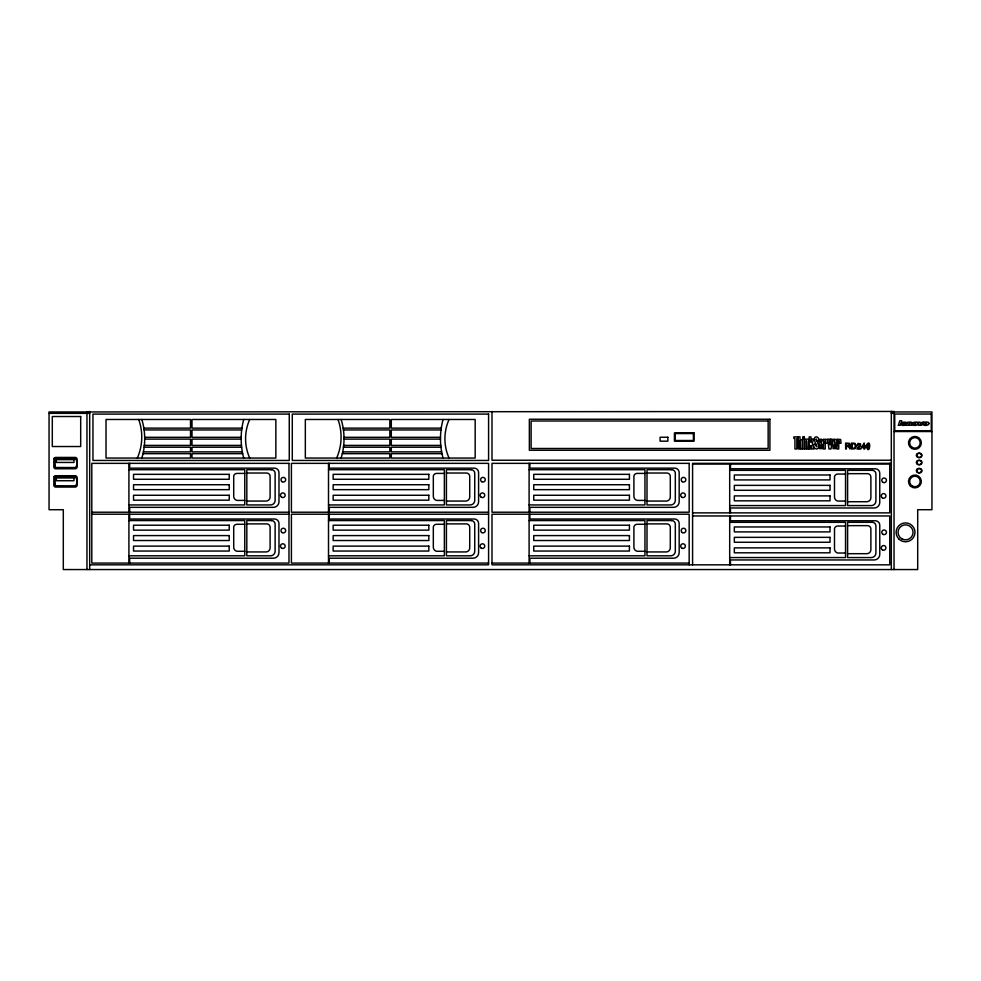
<?xml version="1.0" encoding="UTF-8"?>
<svg xmlns="http://www.w3.org/2000/svg" width="981" height="981" viewBox="0 0 981 981"><rect width="100%" height="100%" fill="white"/><g stroke="black" fill="none" stroke-linecap="round" stroke-linejoin="round"><path stroke-width="1.47" d="M243.717 419.476C240.308 432.032 240.308 445.497 243.717 458.053M443.032 419.476C439.623 432.032 439.623 445.497 443.032 458.053M141.816 458.053C145.666 445.57 145.666 431.959 141.816 419.476M341.13 458.053C344.993 445.57 344.993 431.959 341.13 419.476M898.375 425.264L899.785 420.775L901.772 420.775L900.399 425.264L898.375 425.386M906.432 423.62L902.998 424.368L904.175 424.761A2.992 2.992 0 0 0 905.892 424.209L905.512 425.104A3.998 3.998 0 0 1 904.041 425.386L902.655 425.386A1.337 1.337 0 0 1 902.079 425.251L901.159 423.964A2.134 2.134 0 0 1 901.956 422.799A3.25 3.25 0 0 1 903.869 422.161L905.193 422.161A1.57 1.57 0 0 1 906.603 423.032L906.603 423.424M89.688 411.959L49.05 411.959L49.05 509.715L63.299 509.715L63.299 569.556L917.701 569.556L917.701 509.715L931.95 509.715L931.95 411.959L891.312 411.959M49.05 413.344L89.688 413.344M891.312 413.344L894.034 413.344M143.839 428.133L190.51 428.133L190.51 419.476L106.022 419.476L106.022 458.053L190.51 458.053L190.51 453.676L142.981 453.676M241.927 428.133L191.994 428.133L191.994 419.476L275.857 419.476L275.857 458.053L191.994 458.053L191.994 453.676L242.687 453.676M343.154 428.133L389.825 428.133L389.825 419.476L305.336 419.476L305.336 458.053L389.825 458.053L389.825 453.676L342.295 453.676M441.242 428.133L391.309 428.133L391.309 419.476L475.172 419.476L475.172 458.053L391.309 458.053L391.309 453.676L442.002 453.676M144.109 429.948L190.51 429.948L190.51 437.305L144.685 437.305M241.694 429.948L191.994 429.948L191.994 437.305L241.179 437.305M343.424 429.948L389.825 429.948L389.825 437.305L344 437.305M441.009 429.948L391.309 429.948L391.309 437.305L440.494 437.305M894.034 431.53L931.95 431.53M144.722 439.12L190.51 439.12L190.51 445.399L144.158 445.399M241.142 439.12L191.994 439.12L191.994 445.399L241.449 445.399M344.037 439.12L389.825 439.12L389.825 445.399L343.473 445.399M440.457 439.12L391.309 439.12L391.309 445.399L440.763 445.399M143.999 447.213L190.51 447.213L190.51 451.873L143.398 451.873M241.645 447.213L191.994 447.213L191.994 451.873L242.319 451.873M343.313 447.213L389.825 447.213L389.825 451.873L342.712 451.873M440.96 447.213L391.309 447.213L391.309 451.873L441.634 451.873M891.312 460.224L491.996 460.224L491.996 411.444M891.312 463.351L692.586 463.351L692.586 564.835M692.586 464.001L891.312 464.001M128.916 469.703L244.772 469.703L244.772 504.945L128.916 504.945M328.512 469.703L444.368 469.703L444.368 504.945L328.512 504.945M529.102 469.703L644.958 469.703L644.958 504.945L529.102 504.945M729.692 470.34L845.548 470.34L845.548 505.583L729.692 505.583M246.82 473.026L266.709 473.026A3.397 3.397 0 0 1 270.106 476.423L270.106 497.036A4.034 4.034 0 0 1 266.072 501.07L246.82 501.07M446.416 473.026L466.306 473.026A3.397 3.397 0 0 1 469.715 476.423L469.715 497.036A4.034 4.034 0 0 1 465.668 501.07L446.416 501.07M647.006 473.026L666.896 473.026A3.397 3.397 0 0 1 670.293 476.423L670.293 497.036A4.034 4.034 0 0 1 666.258 501.07L647.006 501.07M244.772 473.406L236.997 473.406A3.384 3.384 0 0 0 233.711 475.957L233.711 496.251A4.169 4.169 0 0 0 236.997 500.408L244.772 500.408M444.368 473.406L436.606 473.406A3.384 3.384 0 0 0 433.32 475.957L433.32 496.251A4.169 4.169 0 0 0 436.606 500.408L444.368 500.408M644.958 473.406L637.196 473.406A3.384 3.384 0 0 0 633.91 475.957L633.91 496.251A4.169 4.169 0 0 0 637.196 500.408L644.958 500.408M847.596 473.664L867.486 473.664A3.397 3.397 0 0 1 870.883 477.073L870.883 497.686A4.034 4.034 0 0 1 866.848 501.72L847.596 501.72M845.548 474.056L837.786 474.056A3.384 3.384 0 0 0 834.5 476.607L834.5 496.889A4.169 4.169 0 0 0 837.786 501.058L845.548 501.058M91.797 512.217L288.978 512.217M488.587 512.217L291.406 512.217L291.406 463.351L488.587 463.351L488.587 564.835L89.688 564.835M692.586 512.867L889.755 512.867L889.755 463.351M91.797 514.216L288.978 514.216M488.587 514.216L291.406 514.216L291.406 563.082L488.587 563.082M692.586 515.969L889.755 515.969L889.755 564.835L491.996 564.835L491.996 514.216L689.165 514.216L689.165 564.835M128.916 520.568L244.772 520.568L244.772 555.81L128.916 555.81M328.512 520.568L444.368 520.568L444.368 555.81L328.512 555.81M529.102 520.568L644.958 520.568L644.958 555.81L529.102 555.81M729.692 522.321L845.548 522.321L845.548 557.564L729.692 557.564M246.82 523.891L266.709 523.891A3.397 3.397 0 0 1 270.106 527.288L270.106 547.901A4.034 4.034 0 0 1 266.072 551.935L246.82 551.935M446.416 523.891L466.306 523.891A3.397 3.397 0 0 1 469.715 527.288L469.715 547.901A4.034 4.034 0 0 1 465.668 551.935L446.416 551.935M647.006 523.891L666.896 523.891A3.397 3.397 0 0 1 670.293 527.288L670.293 547.901A4.034 4.034 0 0 1 666.258 551.935L647.006 551.935M244.772 524.271L236.997 524.271A3.384 3.384 0 0 0 233.711 526.822L233.711 547.116A4.169 4.169 0 0 0 236.997 551.273L244.772 551.273M444.368 524.271L436.606 524.271A3.384 3.384 0 0 0 433.32 526.822L433.32 547.116A4.169 4.169 0 0 0 436.606 551.273L444.368 551.273M644.958 524.271L637.196 524.271A3.384 3.384 0 0 0 633.91 526.822L633.91 547.116A4.169 4.169 0 0 0 637.196 551.273L644.958 551.273M847.596 525.644L867.486 525.644A3.397 3.397 0 0 1 870.883 529.041L870.883 549.654A4.034 4.034 0 0 1 866.848 553.689L847.596 553.689M845.548 526.024L837.786 526.024A3.384 3.384 0 0 0 834.5 528.575L834.5 548.87A4.169 4.169 0 0 0 837.786 553.026L845.548 553.026M491.996 563.082L689.165 563.082M894.034 569.556L894.034 411.444L86.966 411.959M891.312 411.444L891.312 569.556M730.453 464.001L730.453 468.783L875.31 468.783A4.451 4.451 0 0 1 879.761 473.247L879.761 502.431A5.555 5.555 0 0 1 874.218 507.986L730.453 507.986L730.453 512.867M730.453 515.969L730.453 520.764L875.31 520.764A4.451 4.451 0 0 1 879.761 525.215L879.761 554.412A5.555 5.555 0 0 1 874.218 559.955L730.453 559.955L730.453 564.835M729.692 464.001L729.692 512.867M729.692 515.969L729.692 564.835M529.863 463.351L529.863 468.145L674.72 468.145A4.451 4.451 0 0 1 679.171 472.597L679.171 501.794A5.555 5.555 0 0 1 673.628 507.336L529.863 507.336L529.863 512.217M529.863 514.216L529.863 519.01L674.72 519.01A4.451 4.451 0 0 1 679.171 523.462L679.171 552.659A5.555 5.555 0 0 1 673.628 558.201L529.863 558.201L529.863 563.082M529.102 463.351L529.102 512.217M529.102 514.216L529.102 563.082M329.273 463.351L329.273 468.145L474.13 468.145A4.451 4.451 0 0 1 478.593 472.597L478.593 501.794A5.555 5.555 0 0 1 473.038 507.336L329.273 507.336L329.273 512.217M329.273 514.216L329.273 519.01L474.13 519.01A4.451 4.451 0 0 1 478.593 523.462L478.593 552.659A5.555 5.555 0 0 1 473.038 558.201L329.273 558.201L329.273 563.082M328.512 463.351L328.512 512.217M328.512 514.216L328.512 563.082M129.664 463.351L129.664 468.145L274.533 468.145A4.451 4.451 0 0 1 278.984 472.597L278.984 501.794A5.555 5.555 0 0 1 273.429 507.336L129.664 507.336L129.664 512.217M129.664 514.216L129.664 519.01L274.533 519.01A4.451 4.451 0 0 1 278.984 523.462L278.984 552.659A5.555 5.555 0 0 1 273.429 558.201L129.664 558.201L129.664 563.082M128.916 463.351L128.916 512.217M128.916 514.216L128.916 563.082M89.688 411.444L89.688 569.556M86.966 413.344L86.966 569.556M912.551 423.387A1.251 1.251 0 0 0 912.281 424.074L912.673 424.957A4.598 4.598 0 0 0 913.985 425.386L915.347 425.386A3.47 3.47 0 0 0 917.137 424.883A2.134 2.134 0 0 0 918.106 423.547L918.106 423.13A1.41 1.41 0 0 0 917.48 422.419A2.305 2.305 0 0 0 916.364 422.137L915.04 422.137A3.213 3.213 0 0 0 912.575 423.4M449.053 458.053A46.965 46.965 0 0 1 449.053 419.476M338.016 419.476A51.993 51.993 0 0 1 336.642 458.053M249.726 458.053A46.965 46.965 0 0 1 249.726 419.476M138.701 419.476A51.993 51.993 0 0 1 137.328 458.053M849.338 447.52C850.294 451.346 850.331 446.588 849.607 445.877A1.337 1.337 0 0 0 850.159 445.031L849.509 443.302L845.634 443.056L845.634 449.028L846.395 449.028L846.395 446.453L848.688 446.49L849.338 447.52M914.353 424.295C917.112 425.815 915.126 419.966 914.353 424.233M925.181 424.295C927.768 425.987 926.211 419.794 925.193 424.233M912.318 422.897L911.594 425.276L909.546 425.276L910.245 423.044L909.228 422.737L908.381 425.3L906.358 425.3L907.278 422.37A7.48 7.48 0 0 1 909.142 422.137L910.675 422.137A3.004 3.004 0 0 1 912.06 422.468L912.318 422.897M866.186 445.472C869.411 458.532 872.084 435.871 866.186 445.472M869.203 446.208C866.689 454.093 866.861 438.458 869.203 446.208M54.924 459.341L55.341 467.483L75.157 467.545C77.683 466.895 77.303 459.697 75.292 458.667L55.61 458.667L54.924 459.341M54.924 477.624L55.341 485.767L75.157 485.828C77.695 485.203 77.229 477.919 75.292 476.962L55.61 476.962L54.924 477.624M818.608 446.674C818.473 451.358 811.618 448.109 814.267 444.135L815.996 444.135C818.093 451.701 814.414 440.849 814.304 438.568C815.113 434.828 820.398 437.71 818.448 441.009L816.719 441.009C814.757 434.644 818.62 444.798 818.608 446.674M819.025 440.69L819.503 448.587L822.532 448.611L823.034 445.141L821.318 445.141L821.023 447.606L820.729 444.822L823.034 444.822C825.659 441.671 820.643 436.484 819.025 440.69M832.562 440.69L833.041 448.587L836.07 448.611L836.572 445.141L834.856 445.141L834.561 447.606L834.267 444.822L836.572 444.822C839.196 441.671 834.181 436.484 832.562 440.69M856.241 446.036L854.978 448.746L851.508 449.028L851.508 443.056L854.966 443.326L856.241 446.036M855.481 446.048L854.819 447.986L852.268 448.354L852.268 443.731L854.709 444.013L855.481 446.048M916.413 455.025C915.935 457.735 920.362 458.618 921.539 456.533A2.342 2.342 0 0 0 921.711 454.608C920.963 452.388 916.806 452.646 916.413 455.025M916.671 455.074C916.229 457.637 920.718 458.311 921.466 456.079A2.072 2.072 0 0 0 921.466 454.694C920.803 452.719 917.027 452.952 916.671 455.074M916.413 462.174C915.935 464.884 920.362 465.754 921.539 463.67A2.342 2.342 0 0 0 921.711 461.757C920.963 459.525 916.806 459.782 916.413 462.174M916.671 462.21C916.229 464.773 920.718 465.46 921.466 463.228A2.072 2.072 0 0 0 921.466 461.843C920.803 459.856 917.027 460.089 916.671 462.21M916.413 470.316C915.935 473.026 920.362 473.897 921.539 471.812A2.342 2.342 0 0 0 921.711 469.899C920.963 467.667 916.806 467.937 916.413 470.316M916.671 470.365C916.229 472.928 920.718 473.602 921.466 471.37A2.072 2.072 0 0 0 921.466 469.985C920.803 468.011 917.027 468.231 916.671 470.365M830.6 439.181L830.024 444.969L829.423 439.181L827.682 439.181L828.957 448.979L831.042 448.979L832.305 439.181L830.6 439.181M849.411 444.761L848.675 445.742L846.395 445.791L846.395 443.731L848.749 443.792L849.411 444.761M857.885 444.749L857.1 445.239L858.056 443.412L860.533 443.878L860.57 445.901L857.774 448.317L860.828 448.317L860.828 449.028L856.965 449.028L857.431 447.434L860.092 445.276L859.344 443.903L857.885 444.749M820.803 440.751L821.318 443.351L820.803 440.751M834.341 440.751L834.856 443.351L834.341 440.751M800.067 440.739L799.993 448.979L798.264 448.979L798.264 436.876L799.993 436.876L799.993 439.476L802.213 439.917L802.299 448.979L800.57 448.979L800.067 440.739M825.266 440.776L825.193 448.979L823.464 448.979L823.464 439.181L827.142 439.5L827.51 443.24L825.781 443.24L825.266 440.776M838.804 440.776L838.73 448.979L837.001 448.979L837.001 439.181L840.68 439.5L841.048 443.24L839.319 443.24L838.804 440.776M903.317 423.203L903.109 424.111L904.874 423.069L903.317 423.203M806.541 440.776L806.468 448.979L804.739 448.979L804.739 439.181L807.535 439.108A1.263 1.263 0 0 1 808.687 439.905L808.785 448.979L807.069 448.979L806.541 440.776M928.946 423.547L928.909 423.682A2.134 2.134 0 0 1 927.977 424.883A3.47 3.47 0 0 1 926.174 425.386L924.825 425.386A4.598 4.598 0 0 1 923.513 424.957L923.109 424.074A1.251 1.251 0 0 1 923.391 423.387A3.213 3.213 0 0 1 925.88 422.112L927.204 422.137A2.305 2.305 0 0 1 928.308 422.419A1.41 1.41 0 0 1 928.909 423.056L928.946 423.547M811.778 439.181L810.907 442.308L810.907 436.876L809.178 436.876L809.178 448.979L810.907 448.979L810.907 445.435L811.949 448.979L813.985 448.979L812.317 443.461L813.568 439.181L811.778 439.181M54.188 458.225L54.053 458.434A2.195 2.195 0 0 0 53.82 459.439L53.82 466.772A2.195 2.195 0 0 0 54.053 467.778L54.924 468.624A1.631 1.631 0 0 0 55.61 468.771L75.329 468.771A1.631 1.631 0 0 0 76.015 468.624L76.886 467.778A2.195 2.195 0 0 0 77.131 466.772L77.131 459.439A2.195 2.195 0 0 0 76.886 458.434L76.015 457.587A1.631 1.631 0 0 0 75.329 457.428L55.61 457.428A1.631 1.631 0 0 0 54.924 457.587L54.188 458.225M54.188 476.508L54.053 476.729A2.195 2.195 0 0 0 53.82 477.735L53.82 485.055A2.195 2.195 0 0 0 54.053 486.061L54.924 486.907A1.631 1.631 0 0 0 55.61 487.067L75.329 487.067A1.631 1.631 0 0 0 76.015 486.907L76.886 486.061A2.195 2.195 0 0 0 77.131 485.055L77.131 477.735A2.195 2.195 0 0 0 76.886 476.729L76.015 475.871A1.631 1.631 0 0 0 75.329 475.724L55.61 475.724A1.631 1.631 0 0 0 54.924 475.871L54.188 476.508M863.918 444.454L862.103 446.993L863.918 446.993L863.918 444.454M864.102 443.228L861.477 447.63L863.918 447.63L863.918 449.028L864.641 449.028L865.5 446.993L864.641 446.993L864.102 443.228M923.894 422.21L921.662 425.276L918.621 425.276L918.216 422.222L920.08 422.222L920.362 424.319L921.968 422.21L923.894 422.21M289.26 414.092L92.962 414.092L92.962 460.445L289.26 460.445L289.26 414.092M488.587 414.092L292.289 414.092L292.289 460.445L488.587 460.445L488.587 414.092M931.263 414.031L894.733 414.031L894.733 430.843L931.263 430.843L931.263 414.031M80.687 416.52L52.3 416.52L52.3 446.527L80.687 446.527L80.687 416.52M769.913 419.243L529.36 419.243L529.36 450.254L769.913 450.254L769.913 419.243M768.148 421.008L531.126 421.008L531.126 448.489L768.148 448.489L768.148 421.008M694.045 432.915L674.425 432.915L674.425 441.156L694.045 441.156L694.045 432.915M693.395 433.565L675.075 433.565L675.075 440.506L693.395 440.506L693.395 433.565M797.909 436.876L793.874 436.876L793.874 438.458L794.941 438.458L794.941 448.979L796.842 448.979L796.842 438.458L797.909 438.458L797.909 436.876M804.383 436.876L802.666 436.876L802.666 438.642L804.383 438.642L804.383 436.876M667.853 437.244L660.09 437.244L660.09 441.156L667.853 441.156L667.853 437.244M804.383 439.181L802.666 439.181L802.666 448.979L804.383 448.979L804.383 439.181M73.992 459.648L56.371 459.648L56.371 462.443L73.992 462.443L73.992 459.648M288.978 463.351L91.797 463.351L91.797 563.082L288.978 563.082L288.978 463.351M689.165 463.351L491.996 463.351L491.996 512.217L689.165 512.217L689.165 463.351M271.529 469.703L246.82 469.703L246.82 504.945L270.56 504.945A4.562 4.562 0 0 0 275.121 500.384L275.121 473.296A3.593 3.593 0 0 0 271.529 469.703M471.138 469.703L446.416 469.703L446.416 504.945L470.169 504.945A4.562 4.562 0 0 0 474.73 500.384L474.73 473.296A3.593 3.593 0 0 0 471.138 469.703M671.727 469.703L647.006 469.703L647.006 504.945L670.759 504.945A4.562 4.562 0 0 0 675.32 500.384L675.32 473.296A3.593 3.593 0 0 0 671.727 469.703M872.305 470.34L847.596 470.34L847.596 505.583L871.349 505.583A4.562 4.562 0 0 0 875.91 501.021L875.91 473.946A3.593 3.593 0 0 0 872.305 470.34M229.235 474.338L133.539 474.338L133.539 479.28L229.235 479.28L229.235 474.338M428.832 474.338L333.148 474.338L333.148 479.28L428.832 479.28L428.832 474.338M629.422 474.338L533.738 474.338L533.738 479.28L629.422 479.28L629.422 474.338M830.012 474.988L734.328 474.988L734.328 479.917L830.012 479.917L830.012 474.988M73.992 477.943L56.371 477.943L56.371 480.727L73.992 480.727L73.992 477.943M229.235 484.724L133.539 484.724L133.539 489.654L229.235 489.654L229.235 484.724M428.832 484.724L333.148 484.724L333.148 489.654L428.832 489.654L428.832 484.724M629.422 484.724L533.738 484.724L533.738 489.654L629.422 489.654L629.422 484.724M830.012 485.362L734.328 485.362L734.328 490.304L830.012 490.304L830.012 485.362M229.235 495.258L133.539 495.258L133.539 500.187L229.235 500.187L229.235 495.258M428.832 495.258L333.148 495.258L333.148 500.187L428.832 500.187L428.832 495.258M629.422 495.258L533.738 495.258L533.738 500.187L629.422 500.187L629.422 495.258M830.012 495.895L734.328 495.895L734.328 500.837L830.012 500.837L830.012 495.895M271.529 520.568L246.82 520.568L246.82 555.81L270.56 555.81A4.562 4.562 0 0 0 275.121 551.248L275.121 524.161A3.593 3.593 0 0 0 271.529 520.568M471.138 520.568L446.416 520.568L446.416 555.81L470.169 555.81A4.562 4.562 0 0 0 474.73 551.248L474.73 524.161A3.593 3.593 0 0 0 471.138 520.568M671.727 520.568L647.006 520.568L647.006 555.81L670.759 555.81A4.562 4.562 0 0 0 675.32 551.248L675.32 524.161A3.593 3.593 0 0 0 671.727 520.568M872.305 522.321L847.596 522.321L847.596 557.564L871.349 557.564A4.562 4.562 0 0 0 875.91 553.002L875.91 525.914A3.593 3.593 0 0 0 872.305 522.321M229.235 525.215L133.539 525.215L133.539 530.145L229.235 530.145L229.235 525.215M428.832 525.215L333.148 525.215L333.148 530.145L428.832 530.145L428.832 525.215M629.422 525.215L533.738 525.215L533.738 530.145L629.422 530.145L629.422 525.215M830.012 526.956L734.328 526.956L734.328 531.898L830.012 531.898L830.012 526.956M229.235 535.589L133.539 535.589L133.539 540.519L229.235 540.519L229.235 535.589M428.832 535.589L333.148 535.589L333.148 540.519L428.832 540.519L428.832 535.589M629.422 535.589L533.738 535.589L533.738 540.519L629.422 540.519L629.422 535.589M830.012 537.343L734.328 537.343L734.328 542.272L830.012 542.272L830.012 537.343M229.235 546.123L133.539 546.123L133.539 551.052L229.235 551.052L229.235 546.123M428.832 546.123L333.148 546.123L333.148 551.052L428.832 551.052L428.832 546.123M629.422 546.123L533.738 546.123L533.738 551.052L629.422 551.052L629.422 546.123M830.012 547.876L734.328 547.876L734.328 552.806L830.012 552.806L830.012 547.876M481.266 497.281A2.33 2.33 0 0 0 484.761 495.258A2.33 2.33 0 0 0 481.266 493.235A2.33 2.33 0 0 0 481.266 497.281M481.769 481.72A2.33 2.33 0 0 0 485.264 479.697A2.33 2.33 0 0 0 481.769 477.686A2.33 2.33 0 0 0 481.769 481.72M481.266 548.146A2.33 2.33 0 0 0 484.761 546.123A2.33 2.33 0 0 0 481.266 544.099A2.33 2.33 0 0 0 481.266 548.146M481.769 532.585A2.33 2.33 0 0 0 485.264 530.574A2.33 2.33 0 0 0 481.769 528.551A2.33 2.33 0 0 0 481.769 532.585M898.878 539.01A9.43 9.43 0 0 0 914.66 534.78A9.43 9.43 0 0 0 903.109 523.229A9.43 9.43 0 0 0 898.878 539.01M901.797 538.839A7.517 7.517 0 0 0 913.066 532.34A7.517 7.517 0 0 0 901.797 525.828A7.517 7.517 0 0 0 901.797 538.839M882.446 549.9A2.33 2.33 0 0 0 885.941 547.876A2.33 2.33 0 0 0 882.446 545.853A2.33 2.33 0 0 0 882.446 549.9M882.949 534.338A2.33 2.33 0 0 0 886.444 532.315A2.33 2.33 0 0 0 882.949 530.304A2.33 2.33 0 0 0 882.949 534.338M681.856 548.146A2.33 2.33 0 0 0 685.351 546.123A2.33 2.33 0 0 0 681.856 544.099A2.33 2.33 0 0 0 681.856 548.146M682.359 532.585A2.33 2.33 0 0 0 685.854 530.574A2.33 2.33 0 0 0 682.359 528.551A2.33 2.33 0 0 0 682.359 532.585M911.705 448.44A6.426 6.426 0 0 0 921.343 442.872A6.426 6.426 0 0 0 911.705 437.305A6.426 6.426 0 0 0 911.705 448.44M912.281 447.446A5.273 5.273 0 0 0 920.19 442.872A5.273 5.273 0 0 0 912.281 438.311A5.273 5.273 0 0 0 912.281 447.446M910.368 486A6.426 6.426 0 0 0 921.122 483.118A6.426 6.426 0 0 0 913.25 475.245A6.426 6.426 0 0 0 910.368 486M912.281 486.024A5.273 5.273 0 0 0 920.19 481.45A5.273 5.273 0 0 0 912.281 476.889A5.273 5.273 0 0 0 912.281 486.024M281.657 548.146A2.33 2.33 0 0 0 285.164 546.123A2.33 2.33 0 0 0 281.657 544.099A2.33 2.33 0 0 0 281.657 548.146M282.16 532.585A2.33 2.33 0 0 0 285.667 530.574A2.33 2.33 0 0 0 282.16 528.551A2.33 2.33 0 0 0 282.16 532.585M281.657 497.281A2.33 2.33 0 0 0 285.164 495.258A2.33 2.33 0 0 0 281.657 493.235A2.33 2.33 0 0 0 281.657 497.281M282.16 481.72A2.33 2.33 0 0 0 285.667 479.697A2.33 2.33 0 0 0 282.16 477.686A2.33 2.33 0 0 0 282.16 481.72M882.446 497.919A2.33 2.33 0 0 0 885.941 495.895A2.33 2.33 0 0 0 882.446 493.884A2.33 2.33 0 0 0 882.446 497.919M882.949 482.37A2.33 2.33 0 0 0 886.444 480.347A2.33 2.33 0 0 0 882.949 478.323A2.33 2.33 0 0 0 882.949 482.37M681.856 497.281A2.33 2.33 0 0 0 685.351 495.258A2.33 2.33 0 0 0 681.856 493.235A2.33 2.33 0 0 0 681.856 497.281M682.359 481.72A2.33 2.33 0 0 0 685.854 479.697A2.33 2.33 0 0 0 682.359 477.686A2.33 2.33 0 0 0 682.359 481.72"/></g></svg>
